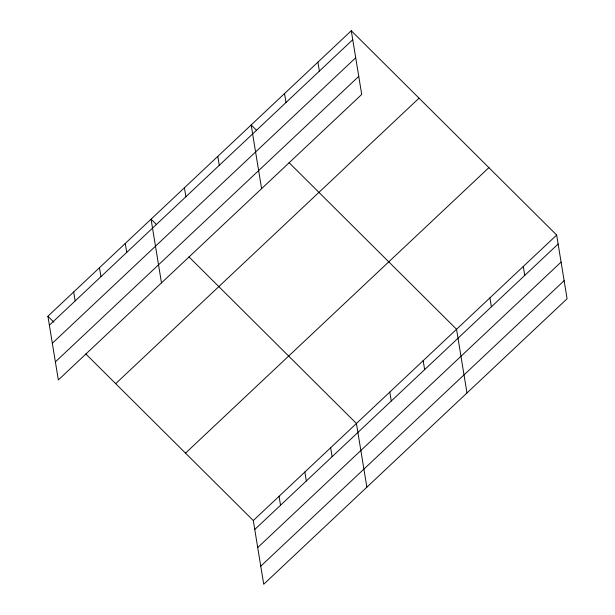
<?xml version="1.0" encoding="UTF-8"?>
<svg xmlns="http://www.w3.org/2000/svg" width="615" height="615" viewBox="0 0 615 615"><rect width="100%" height="100%" fill="white"/><g stroke="black" fill="none" stroke-linecap="round" stroke-linejoin="round"><path stroke-width="0.92" d="M351.28 30.75L361.712 94.449L58.34 379.947L47.909 316.248L351.28 30.75L556.66 235.053L567.091 298.752L263.72 584.25L253.288 520.551L85.785 353.925M49.377 325.197L352.749 39.698M52.337 343.262L355.708 57.764M55.381 361.881L358.753 76.383M115.681 383.668L419.053 98.169M185.515 453.132L488.887 167.634M253.288 520.551L556.66 235.053M254.756 529.5L558.128 244.001M257.708 547.565L561.088 262.067M260.76 566.184L564.132 280.686M256.486 130.249L251.166 124.96L261.598 188.667M289.042 162.637L456.545 329.263L466.977 392.97M156.371 224.467L151.059 219.178L161.484 282.877M188.928 256.855L356.431 423.481L366.863 487.18M47.909 316.248L53.889 322.199M523.288 266.456L524.756 275.405M489.917 297.86L491.385 306.808M423.174 360.674L424.642 369.623M389.802 392.078L391.271 401.026M317.909 62.153L319.377 71.102M284.537 93.557L286.006 102.505M330.647 447.751L332.115 456.699M304.863 472.013L306.324 480.961M279.072 496.282L280.54 505.23M217.795 156.371L219.263 165.32M184.423 187.775L185.891 196.723M125.268 243.448L126.736 252.396M99.484 267.71L100.945 276.658M73.692 291.979L75.161 300.927"/></g></svg>
